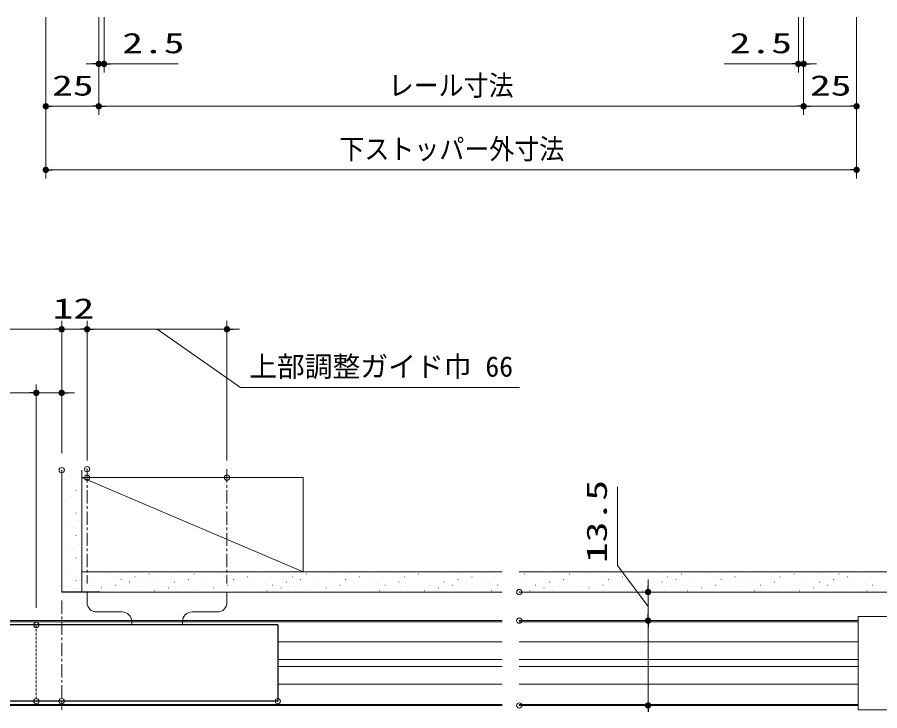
# Model space of a CAD drawing. Units: millimetres, scale not verified. Extents: x -1306 to 1306, y -607 to 607.
# Drawn here: x -668.8 to -261.7, y -339.9 to -12.7 of the extents above; entities that cross this region are included whole.
import ezdxf
from ezdxf.enums import TextEntityAlignment as Align

# ---------------------------------------------------------------- set-up
doc = ezdxf.new("R2010")
doc.units = ezdxf.units.MM
doc.header["$LTSCALE"] = 5
doc.header["$PDMODE"] = 32
doc.header["$PDSIZE"] = 2.5
doc.linetypes.add('USER1', pattern=[0.375, 0.25, -0.125])
doc.linetypes.add('USER3', pattern=[2, 1.25, -0.25, 0.25, -0.25])
for name, color, linetype, lineweight in [('0-1_線(黄)', 2, 'Continuous', 15), ('0-3_ハッチング', 6, 'Continuous', 9), ('0-4_線(白)', 7, 'Continuous', 30), ('0-5_線(水)', 4, 'Continuous', 9), ('0-6_寸法線', 3, 'Continuous', 13), ('0-7_0', 3, 'Continuous', 25), ('0-8_DEFPOINTS', 7, 'Continuous', 5), ('0-A_中心線', 3, 'USER3', 9), ('0-D_点線(黄)', 2, 'USER1', 15)]:
    doc.layers.add(name, color=color, linetype=linetype, lineweight=lineweight)
doc.styles.add('ＭＳ ゴシック', font='')
doc.styles.get('ＭＳ ゴシック').set_extended_font_data('MS Gothic')

# ---------------------------------------------------------------- blocks, each defined once
blk = doc.blocks.new('_DOT')
at = {"layer": '0-7_0'}
blk.add_line((-2.5, 0), (-5, 0), dxfattribs=at)
for points in [[(0, 0), (-2.5, 0), (-2.48, 0.313)], [(0, 0), (-2.48, -0.313), (-2.5, 0)], [(0, 0), (-2.48, 0.313), (-2.421, 0.622)], [(0, 0), (-2.421, -0.622), (-2.48, -0.313)], [(0, 0), (-2.421, 0.622), (-2.324, 0.92)], [(0, 0), (-2.324, -0.92), (-2.421, -0.622)], [(0, 0), (-2.324, 0.92), (-2.191, 1.204)], [(0, 0), (-2.191, -1.204), (-2.324, -0.92)], [(0, 0), (-2.191, 1.204), (-2.023, 1.469)], [(0, 0), (-2.023, -1.469), (-2.191, -1.204)], [(0, 0), (-2.023, 1.469), (-1.822, 1.711)], [(0, 0), (-1.822, -1.711), (-2.023, -1.469)], [(0, 0), (-1.822, 1.711), (-1.594, 1.926)], [(0, 0), (-1.594, -1.926), (-1.822, -1.711)], [(0, 0), (-1.594, 1.926), (-1.34, 2.111)], [(0, 0), (-1.34, -2.111), (-1.594, -1.926)], [(0, 0), (-1.34, 2.111), (-1.064, 2.262)], [(0, 0), (-1.064, -2.262), (-1.34, -2.111)], [(0, 0), (-1.064, 2.262), (-0.773, 2.378)], [(0, 0), (-0.773, -2.378), (-1.064, -2.262)], [(0, 0), (-0.773, 2.378), (-0.468, 2.456)], [(0, 0), (-0.468, -2.456), (-0.773, -2.378)], [(0, 0), (-0.468, 2.456), (-0.157, 2.495)], [(0, 0), (-0.157, -2.495), (-0.468, -2.456)], [(0, 0), (-0.157, 2.495), (0.157, 2.495)], [(0, 0), (0.157, -2.495), (-0.157, -2.495)], [(0, 0), (0.157, 2.495), (0.468, 2.456)], [(0, 0), (0.468, 2.456), (0.773, 2.378)], [(0, 0), (0.773, 2.378), (1.064, 2.262)], [(0, 0), (1.064, 2.262), (1.34, 2.111)], [(0, 0), (1.34, 2.111), (1.594, 1.926)], [(0, 0), (1.594, 1.926), (1.822, 1.711)], [(0, 0), (1.822, 1.711), (2.023, 1.469)], [(0, 0), (2.023, 1.469), (2.191, 1.204)], [(0, 0), (2.191, 1.204), (2.324, 0.92)], [(0, 0), (2.324, 0.92), (2.421, 0.622)], [(0, 0), (2.421, 0.622), (2.48, 0.313)], [(0, 0), (2.48, 0.313), (2.5, 0)], [(0, 0), (0.468, -2.456), (0.157, -2.495)], [(0, 0), (0.773, -2.378), (0.468, -2.456)], [(0, 0), (1.064, -2.262), (0.773, -2.378)], [(0, 0), (1.34, -2.111), (1.064, -2.262)], [(0, 0), (1.594, -1.926), (1.34, -2.111)], [(0, 0), (1.822, -1.711), (1.594, -1.926)], [(0, 0), (2.023, -1.469), (1.822, -1.711)], [(0, 0), (2.191, -1.204), (2.023, -1.469)], [(0, 0), (2.324, -0.92), (2.191, -1.204)], [(0, 0), (2.421, -0.622), (2.324, -0.92)], [(0, 0), (2.48, -0.313), (2.421, -0.622)], [(0, 0), (2.5, 0), (2.48, -0.313)]]:
    blk.add_solid(points, dxfattribs=at)

msp = doc.modelspace()

# ---------------------------------------------------------------- linework, layer by layer
at = {"layer": '0-1_線(黄)'}
for p, q in [((-647.867, -283.888), (-647.867, -226.388)), ((-638.367, -283.888), (-638.367, -226.388)), ((-638.367, -229.888), (-533.867, -229.888)), ((-638.367, -274.388), (-439.868, -274.388)), ((-431.868, -274.388), (-232.868, -274.388)), ((-647.867, -283.888), (-439.868, -283.888)), ((-635.867, -288.788), (-635.867, -283.888)), ((-569.867, -288.788), (-569.867, -283.888)), ((-431.868, -283.888), (-232.615, -283.888)), ((-631.367, -293.288), (-630.267, -293.288)), ((-630.267, -293.288), (-619.327, -293.288)), ((-574.367, -293.288), (-586.327, -293.288)), ((-614.827, -297.788), (-614.827, -299.388)), ((-590.827, -297.788), (-590.827, -299.388))]:
    msp.add_line(p, q, dxfattribs=at)
msp.add_lwpolyline([(-638.367, -229.888), (-533.867, -274.388), (-533.867, -229.888)], dxfattribs=at)
for centre, start, end in [((-631.367, -288.788), 180, 270), ((-574.367, -288.788), 270, 0), ((-619.327, -297.788), 0, 90), ((-586.327, -297.788), 90, 180)]:
    msp.add_arc(centre, 4.5, start, end, dxfattribs=at)
at = {"layer": '0-3_ハッチング'}
for p, q in [((-647.761, -226.753), (-647.711, -226.753)), ((-646.435, -230.73), (-646.385, -230.73)), ((-643.784, -228.079), (-643.734, -228.079)), ((-642.458, -232.056), (-642.408, -232.056)), ((-639.806, -229.405), (-639.756, -229.405)), ((-645.11, -234.708), (-645.06, -234.708)), ((-641.132, -236.034), (-641.082, -236.034)), ((-638.481, -233.382), (-638.431, -233.382)), ((-647.761, -237.36), (-647.711, -237.36)), ((-643.784, -238.685), (-643.734, -238.685)), ((-639.806, -240.011), (-639.756, -240.011)), ((-646.435, -241.337), (-646.385, -241.337)), ((-642.458, -242.663), (-642.408, -242.663)), ((-638.481, -243.989), (-638.431, -243.989)), ((-647.761, -247.966), (-647.711, -247.966)), ((-645.11, -245.314), (-645.06, -245.314)), ((-641.132, -246.64), (-641.082, -246.64)), ((-646.435, -251.944), (-646.385, -251.944)), ((-643.784, -249.292), (-643.734, -249.292)), ((-639.806, -250.618), (-639.756, -250.618)), ((-645.11, -255.921), (-645.06, -255.921)), ((-642.458, -253.269), (-642.408, -253.269)), ((-638.481, -254.595), (-638.431, -254.595)), ((-647.761, -258.573), (-647.711, -258.573)), ((-643.784, -259.899), (-643.734, -259.899)), ((-641.132, -257.247), (-641.082, -257.247)), ((-646.435, -262.55), (-646.385, -262.55)), ((-642.458, -263.876), (-642.408, -263.876)), ((-639.806, -261.224), (-639.756, -261.224)), ((-645.11, -266.528), (-645.06, -266.528)), ((-641.132, -267.853), (-641.082, -267.853)), ((-638.481, -265.202), (-638.431, -265.202)), ((-647.761, -269.179), (-647.711, -269.179)), ((-643.784, -270.505), (-643.734, -270.505)), ((-639.806, -271.831), (-639.756, -271.831)), ((-646.435, -273.157), (-646.385, -273.157)), ((-642.458, -274.483), (-642.408, -274.483)), ((-638.481, -275.808), (-638.431, -275.808)), ((-634.503, -276.634), (-634.453, -276.634)), ((-627.874, -275.308), (-627.824, -275.308)), ((-623.896, -276.634), (-623.846, -276.634)), ((-617.267, -275.308), (-617.217, -275.308)), ((-613.29, -276.634), (-613.24, -276.634)), ((-606.661, -275.308), (-606.611, -275.308)), ((-602.683, -276.634), (-602.633, -276.634)), ((-596.054, -275.308), (-596.004, -275.308)), ((-592.077, -276.634), (-592.027, -276.634)), ((-585.448, -275.308), (-585.398, -275.308)), ((-581.47, -276.634), (-581.42, -276.634)), ((-574.841, -275.308), (-574.791, -275.308)), ((-570.863, -276.634), (-570.813, -276.634)), ((-564.234, -275.308), (-564.184, -275.308)), ((-560.257, -276.634), (-560.207, -276.634)), ((-553.628, -275.308), (-553.578, -275.308)), ((-549.65, -276.634), (-549.6, -276.634)), ((-543.021, -275.308), (-542.971, -275.308)), ((-539.044, -276.634), (-538.994, -276.634)), ((-532.414, -275.308), (-532.364, -275.308)), ((-528.437, -276.634), (-528.387, -276.634)), ((-521.808, -275.308), (-521.758, -275.308)), ((-517.83, -276.634), (-517.78, -276.634)), ((-511.201, -275.308), (-511.151, -275.308)), ((-507.224, -276.634), (-507.174, -276.634)), ((-500.595, -275.308), (-500.545, -275.308)), ((-496.617, -276.634), (-496.567, -276.634)), ((-489.988, -275.308), (-489.938, -275.308)), ((-486.011, -276.634), (-485.961, -276.634)), ((-479.381, -275.308), (-479.331, -275.308)), ((-475.404, -276.634), (-475.354, -276.634)), ((-468.775, -275.308), (-468.725, -275.308)), ((-464.797, -276.634), (-464.747, -276.634)), ((-458.168, -275.308), (-458.118, -275.308)), ((-454.191, -276.634), (-454.141, -276.634)), ((-447.562, -275.308), (-447.512, -275.308)), ((-443.584, -276.634), (-443.534, -276.634)), ((-429.481, -275.308), (-429.431, -275.308)), ((-425.503, -276.634), (-425.453, -276.634)), ((-418.874, -275.308), (-418.824, -275.308)), ((-414.897, -276.634), (-414.847, -276.634)), ((-408.268, -275.308), (-408.218, -275.308)), ((-404.29, -276.634), (-404.24, -276.634)), ((-397.661, -275.308), (-397.611, -275.308)), ((-393.684, -276.634), (-393.634, -276.634)), ((-387.054, -275.308), (-387.004, -275.308)), ((-383.077, -276.634), (-383.027, -276.634)), ((-376.448, -275.308), (-376.398, -275.308)), ((-372.47, -276.634), (-372.42, -276.634)), ((-365.841, -275.308), (-365.791, -275.308)), ((-361.864, -276.634), (-361.814, -276.634)), ((-355.235, -275.308), (-355.185, -275.308)), ((-351.257, -276.634), (-351.207, -276.634)), ((-344.628, -275.308), (-344.578, -275.308)), ((-340.651, -276.634), (-340.601, -276.634)), ((-334.021, -275.308), (-333.971, -275.308)), ((-330.044, -276.634), (-329.994, -276.634)), ((-323.415, -275.308), (-323.365, -275.308)), ((-319.437, -276.634), (-319.387, -276.634)), ((-312.808, -275.308), (-312.758, -275.308)), ((-308.831, -276.634), (-308.781, -276.634)), ((-302.202, -275.308), (-302.152, -275.308)), ((-298.224, -276.634), (-298.174, -276.634)), ((-291.595, -275.308), (-291.545, -275.308)), ((-287.618, -276.634), (-287.568, -276.634)), ((-280.988, -275.308), (-280.938, -275.308)), ((-277.011, -276.634), (-276.961, -276.634)), ((-270.382, -275.308), (-270.332, -275.308)), ((-266.404, -276.634), (-266.354, -276.634)), ((-647.761, -279.786), (-647.711, -279.786)), ((-645.11, -277.134), (-645.06, -277.134)), ((-641.132, -278.46), (-641.082, -278.46)), ((-637.155, -279.286), (-637.105, -279.286)), ((-633.177, -280.612), (-633.127, -280.612)), ((-630.526, -277.96), (-630.476, -277.96)), ((-626.548, -279.286), (-626.498, -279.286)), ((-622.571, -280.612), (-622.521, -280.612)), ((-619.919, -277.96), (-619.869, -277.96)), ((-615.941, -279.286), (-615.891, -279.286)), ((-611.964, -280.612), (-611.914, -280.612)), ((-609.312, -277.96), (-609.262, -277.96)), ((-605.335, -279.286), (-605.285, -279.286)), ((-601.357, -280.612), (-601.307, -280.612)), ((-598.706, -277.96), (-598.656, -277.96)), ((-594.728, -279.286), (-594.678, -279.286)), ((-590.751, -280.612), (-590.701, -280.612)), ((-588.099, -277.96), (-588.049, -277.96)), ((-584.122, -279.286), (-584.072, -279.286)), ((-580.144, -280.612), (-580.094, -280.612)), ((-577.493, -277.96), (-577.443, -277.96)), ((-573.515, -279.286), (-573.465, -279.286)), ((-569.538, -280.612), (-569.488, -280.612)), ((-566.886, -277.96), (-566.836, -277.96)), ((-562.908, -279.286), (-562.858, -279.286)), ((-558.931, -280.612), (-558.881, -280.612)), ((-556.279, -277.96), (-556.229, -277.96)), ((-552.302, -279.286), (-552.252, -279.286)), ((-548.324, -280.612), (-548.274, -280.612)), ((-545.673, -277.96), (-545.623, -277.96)), ((-541.695, -279.286), (-541.645, -279.286)), ((-537.718, -280.612), (-537.668, -280.612)), ((-535.066, -277.96), (-535.016, -277.96)), ((-531.089, -279.286), (-531.039, -279.286)), ((-527.111, -280.612), (-527.061, -280.612)), ((-524.46, -277.96), (-524.41, -277.96)), ((-520.482, -279.286), (-520.432, -279.286)), ((-516.505, -280.612), (-516.455, -280.612)), ((-513.853, -277.96), (-513.803, -277.96)), ((-509.875, -279.286), (-509.825, -279.286)), ((-505.898, -280.612), (-505.848, -280.612)), ((-503.246, -277.96), (-503.196, -277.96)), ((-499.269, -279.286), (-499.219, -279.286)), ((-495.291, -280.612), (-495.241, -280.612)), ((-492.64, -277.96), (-492.59, -277.96)), ((-488.662, -279.286), (-488.612, -279.286)), ((-484.685, -280.612), (-484.635, -280.612)), ((-482.033, -277.96), (-481.983, -277.96)), ((-478.056, -279.286), (-478.006, -279.286)), ((-474.078, -280.612), (-474.028, -280.612)), ((-471.427, -277.96), (-471.377, -277.96)), ((-467.449, -279.286), (-467.399, -279.286)), ((-463.472, -280.612), (-463.422, -280.612)), ((-460.82, -277.96), (-460.77, -277.96)), ((-456.842, -279.286), (-456.792, -279.286)), ((-452.865, -280.612), (-452.815, -280.612)), ((-450.213, -277.96), (-450.163, -277.96)), ((-446.236, -279.286), (-446.186, -279.286)), ((-442.258, -280.612), (-442.208, -280.612)), ((-428.155, -279.286), (-428.105, -279.286)), ((-424.178, -280.612), (-424.128, -280.612)), ((-421.526, -277.96), (-421.476, -277.96)), ((-417.548, -279.286), (-417.498, -279.286)), ((-413.571, -280.612), (-413.521, -280.612)), ((-410.919, -277.96), (-410.869, -277.96)), ((-406.942, -279.286), (-406.892, -279.286)), ((-402.964, -280.612), (-402.914, -280.612)), ((-400.313, -277.96), (-400.263, -277.96)), ((-396.335, -279.286), (-396.285, -279.286)), ((-392.358, -280.612), (-392.308, -280.612)), ((-389.706, -277.96), (-389.656, -277.96)), ((-385.729, -279.286), (-385.679, -279.286)), ((-381.751, -280.612), (-381.701, -280.612)), ((-379.1, -277.96), (-379.05, -277.96)), ((-375.122, -279.286), (-375.072, -279.286)), ((-371.145, -280.612), (-371.095, -280.612)), ((-368.493, -277.96), (-368.443, -277.96)), ((-364.515, -279.286), (-364.465, -279.286)), ((-360.538, -280.612), (-360.488, -280.612)), ((-357.886, -277.96), (-357.836, -277.96)), ((-353.909, -279.286), (-353.859, -279.286)), ((-349.931, -280.612), (-349.881, -280.612)), ((-347.28, -277.96), (-347.23, -277.96)), ((-343.302, -279.286), (-343.252, -279.286)), ((-339.325, -280.612), (-339.275, -280.612)), ((-336.673, -277.96), (-336.623, -277.96)), ((-332.696, -279.286), (-332.646, -279.286)), ((-328.718, -280.612), (-328.668, -280.612)), ((-326.067, -277.96), (-326.017, -277.96)), ((-322.089, -279.286), (-322.039, -279.286)), ((-318.112, -280.612), (-318.062, -280.612)), ((-315.46, -277.96), (-315.41, -277.96)), ((-311.482, -279.286), (-311.432, -279.286)), ((-307.505, -280.612), (-307.455, -280.612)), ((-304.853, -277.96), (-304.803, -277.96)), ((-300.876, -279.286), (-300.826, -279.286)), ((-296.898, -280.612), (-296.848, -280.612)), ((-294.247, -277.96), (-294.197, -277.96)), ((-290.269, -279.286), (-290.219, -279.286)), ((-286.292, -280.612), (-286.242, -280.612)), ((-283.64, -277.96), (-283.59, -277.96)), ((-279.663, -279.286), (-279.613, -279.286)), ((-275.685, -280.612), (-275.635, -280.612)), ((-273.033, -277.96), (-272.983, -277.96)), ((-269.056, -279.286), (-269.006, -279.286)), ((-265.079, -280.612), (-265.029, -280.612)), ((-262.427, -277.96), (-262.377, -277.96)), ((-646.435, -283.763), (-646.385, -283.763)), ((-643.784, -281.112), (-643.734, -281.112)), ((-639.806, -282.438), (-639.756, -282.438)), ((-635.829, -283.263), (-635.779, -283.263)), ((-629.2, -281.938), (-629.15, -281.938)), ((-625.222, -283.263), (-625.172, -283.263)), ((-618.593, -281.938), (-618.543, -281.938)), ((-614.616, -283.263), (-614.566, -283.263)), ((-607.987, -281.938), (-607.937, -281.938)), ((-604.009, -283.263), (-603.959, -283.263)), ((-597.38, -281.938), (-597.33, -281.938)), ((-593.402, -283.263), (-593.352, -283.263)), ((-586.773, -281.938), (-586.723, -281.938)), ((-582.796, -283.263), (-582.746, -283.263)), ((-576.167, -281.938), (-576.117, -281.938)), ((-572.189, -283.263), (-572.139, -283.263)), ((-565.56, -281.938), (-565.51, -281.938)), ((-561.583, -283.263), (-561.533, -283.263)), ((-554.954, -281.938), (-554.904, -281.938)), ((-550.976, -283.263), (-550.926, -283.263)), ((-544.347, -281.938), (-544.297, -281.938)), ((-540.369, -283.263), (-540.319, -283.263)), ((-533.74, -281.938), (-533.69, -281.938)), ((-529.763, -283.263), (-529.713, -283.263)), ((-523.134, -281.938), (-523.084, -281.938)), ((-519.156, -283.263), (-519.106, -283.263)), ((-512.527, -281.938), (-512.477, -281.938)), ((-508.55, -283.263), (-508.5, -283.263)), ((-501.921, -281.938), (-501.871, -281.938)), ((-497.943, -283.263), (-497.893, -283.263)), ((-491.314, -281.938), (-491.264, -281.938)), ((-487.336, -283.263), (-487.286, -283.263)), ((-480.707, -281.938), (-480.657, -281.938)), ((-476.73, -283.263), (-476.68, -283.263)), ((-470.101, -281.938), (-470.051, -281.938)), ((-466.123, -283.263), (-466.073, -283.263)), ((-459.494, -281.938), (-459.444, -281.938)), ((-455.517, -283.263), (-455.467, -283.263)), ((-448.888, -281.938), (-448.838, -281.938)), ((-444.91, -283.263), (-444.86, -283.263)), ((-430.807, -281.938), (-430.757, -281.938)), ((-426.829, -283.263), (-426.779, -283.263)), ((-420.2, -281.938), (-420.15, -281.938)), ((-416.223, -283.263), (-416.173, -283.263)), ((-409.593, -281.938), (-409.543, -281.938)), ((-405.616, -283.263), (-405.566, -283.263)), ((-398.987, -281.938), (-398.937, -281.938)), ((-395.009, -283.263), (-394.959, -283.263)), ((-388.38, -281.938), (-388.33, -281.938)), ((-384.403, -283.263), (-384.353, -283.263)), ((-377.774, -281.938), (-377.724, -281.938)), ((-373.796, -283.263), (-373.746, -283.263)), ((-367.167, -281.938), (-367.117, -281.938)), ((-363.19, -283.263), (-363.14, -283.263)), ((-356.56, -281.938), (-356.51, -281.938)), ((-352.583, -283.263), (-352.533, -283.263)), ((-345.954, -281.938), (-345.904, -281.938)), ((-341.976, -283.263), (-341.926, -283.263)), ((-335.347, -281.938), (-335.297, -281.938)), ((-331.37, -283.263), (-331.32, -283.263)), ((-324.741, -281.938), (-324.691, -281.938)), ((-320.763, -283.263), (-320.713, -283.263)), ((-314.134, -281.938), (-314.084, -281.938)), ((-310.157, -283.263), (-310.107, -283.263)), ((-303.527, -281.938), (-303.477, -281.938)), ((-299.55, -283.263), (-299.5, -283.263)), ((-292.921, -281.938), (-292.871, -281.938)), ((-288.943, -283.263), (-288.893, -283.263)), ((-282.314, -281.938), (-282.264, -281.938)), ((-278.337, -283.263), (-278.287, -283.263)), ((-271.708, -281.938), (-271.658, -281.938)), ((-267.73, -283.263), (-267.68, -283.263))]:
    msp.add_line(p, q, dxfattribs=at)
at = {"layer": '0-4_線(白)'}
for p, q in [((-629.867, -283.888), (-647.867, -283.888)), ((-545.863, -299.388), (-751.365, -299.388)), ((-545.863, -299.388), (-545.863, -335.388)), ((-545.863, -335.388), (-751.365, -335.388))]:
    msp.add_line(p, q, dxfattribs=at)
at = {"layer": '0-5_線(水)'}
for p, q in [((-271.867, -295.388), (-271.867, -339.388)), ((-271.867, -295.388), (-232.867, -295.388)), ((-614.827, -297.388), (-751.365, -297.388)), ((-439.868, -297.888), (-751.365, -297.888)), ((-439.868, -297.388), (-667.167, -297.388)), ((-271.867, -297.388), (-431.868, -297.388)), ((-271.867, -297.888), (-431.868, -297.888)), ((-545.823, -307.388), (-439.868, -307.388)), ((-431.868, -307.388), (-271.867, -307.388)), ((-545.823, -315.788), (-439.868, -315.788)), ((-431.868, -315.788), (-271.867, -315.788)), ((-545.823, -318.988), (-439.868, -318.988)), ((-431.868, -318.988), (-271.867, -318.988)), ((-545.823, -327.388), (-439.868, -327.388)), ((-431.868, -327.388), (-271.867, -327.388)), ((-439.868, -336.888), (-751.365, -336.888)), ((-439.868, -337.388), (-751.365, -337.388)), ((-271.867, -336.888), (-431.868, -336.888)), ((-271.867, -337.388), (-431.868, -337.388)), ((-271.867, -339.388), (-232.867, -339.388))]:
    msp.add_line(p, q, dxfattribs=at)
at = {"layer": '0-6_寸法線'}
for p, q in [((-655.366, -12.684), (-655.366, -58.684)), ((-655.366, -12.684), (-655.366, -88.684)), ((-630.366, -12.684), (-630.366, -58.684)), ((-630.366, -12.684), (-630.366, -38.684)), ((-630.366, -12.684), (-630.366, -58.684)), ((-627.866, -12.684), (-627.866, -38.684)), ((-300.12, -12.684), (-300.12, -38.684)), ((-297.62, -12.684), (-297.62, -58.684)), ((-297.62, -12.684), (-297.62, -58.684)), ((-297.62, -12.684), (-297.62, -38.684)), ((-272.62, -12.684), (-272.62, -58.684)), ((-272.62, -12.684), (-272.62, -88.684)), ((-633.366, -34.684), (-636.366, -34.684)), ((-630.366, -34.684), (-627.866, -34.684)), ((-624.866, -34.684), (-592.913, -34.684)), ((-303.12, -34.684), (-335.072, -34.684)), ((-297.62, -34.684), (-300.12, -34.684)), ((-294.62, -34.684), (-291.62, -34.684)), ((-633.366, -54.684), (-652.366, -54.684)), ((-300.62, -54.684), (-627.366, -54.684)), ((-275.62, -54.684), (-294.62, -54.684)), ((-275.62, -84.684), (-652.366, -84.684)), ((-647.867, -218.388), (-647.867, -155.888)), ((-647.867, -218.388), (-647.867, -155.888)), ((-635.867, -217.888), (-635.867, -155.888)), ((-635.867, -221.888), (-635.867, -155.888)), ((-569.867, -221.888), (-569.867, -155.888)), ((-924.867, -159.888), (-650.867, -159.888)), ((-650.867, -159.888), (-653.867, -159.888)), ((-647.867, -159.888), (-635.867, -159.888)), ((-638.867, -159.888), (-641.867, -159.888)), ((-635.867, -159.888), (-569.867, -159.888)), ((-635.867, -159.888), (-569.867, -159.888)), ((-632.867, -159.888), (-629.867, -159.888)), ((-566.867, -159.888), (-563.867, -159.888)), ((-659.867, -291.388), (-659.867, -185.888)), ((-659.867, -291.388), (-659.867, -185.888)), ((-647.867, -218.388), (-647.867, -185.888)), ((-924.867, -189.888), (-662.867, -189.888)), ((-662.867, -189.888), (-739.486, -189.888)), ((-647.867, -189.888), (-659.867, -189.888)), ((-644.867, -189.888), (-641.867, -189.888)), ((-371.067, -280.888), (-371.067, -277.888)), ((-423.868, -283.888), (-367.067, -283.888)), ((-371.067, -297.388), (-371.067, -283.888)), ((-371.067, -297.388), (-371.067, -283.888)), ((-371.067, -294.388), (-371.067, -291.388)), ((-423.868, -297.388), (-367.067, -297.388)), ((-423.868, -297.388), (-367.067, -297.388)), ((-371.067, -297.388), (-371.067, -337.388)), ((-371.067, -300.388), (-371.067, -303.388)), ((-423.868, -337.388), (-367.067, -337.388))]:
    msp.add_line(p, q, dxfattribs=at)
for points in [[(-602.867, -159.888), (-563.407, -187.305), (-431.788, -187.305)], [(-371.067, -290.638), (-385.471, -271.355), (-385.471, -234.308)]]:
    msp.add_lwpolyline(points, dxfattribs=at)
at = {"layer": '0-8_DEFPOINTS'}
for p in [(-630.366, -34.684), (-300.12, -34.684), (-655.366, -54.684), (-630.366, -54.684), (-297.62, -54.684), (-655.366, -84.684), (-647.867, -159.888), (-635.867, -159.888), (-569.867, -159.888), (-659.867, -189.888), (-647.867, -189.888), (-647.867, -226.388), (-635.867, -225.888), (-635.867, -229.888), (-569.867, -229.888), (-431.868, -283.888), (-431.868, -297.388), (-431.868, -297.388), (-371.067, -297.388), (-659.867, -299.388), (-659.867, -335.388), (-647.867, -335.388), (-545.863, -335.388), (-431.868, -337.388), (-371.067, -337.388)]:
    msp.add_point(p, dxfattribs=at)
at = {"layer": '0-A_中心線'}
for p, q in [((-635.867, -225.888), (-635.867, -279.888)), ((-569.867, -225.888), (-569.867, -279.888)), ((-647.867, -287.888), (-647.867, -339.388))]:
    msp.add_line(p, q, dxfattribs=at)
at = {"layer": '0-D_点線(黄)'}
msp.add_line((-659.867, -299.388), (-659.867, -335.388), dxfattribs=at)

# ---------------------------------------------------------------- block references
at = {"layer": '0-6_寸法線', "xscale": 0.6, "yscale": 0.6}
for p in [(-630.366, -34.684), (-300.12, -34.684), (-630.366, -54.684), (-297.62, -54.684), (-272.62, -54.684), (-272.62, -84.684), (-647.867, -159.888), (-647.867, -159.888), (-635.867, -159.888), (-659.867, -189.888), (-659.867, -189.888)]:
    msp.add_blockref('_DOT', p, dxfattribs=at)
for p, rotation in [((-627.866, -34.684), 180), ((-297.62, -34.684), 180), ((-655.366, -54.684), 180), ((-630.366, -54.684), 180), ((-297.62, -54.684), 180), ((-655.366, -84.684), 180), ((-635.867, -159.888), 180), ((-569.867, -159.888), 180), ((-647.867, -189.888), 180), ((-371.067, -283.888), 270), ((-371.067, -297.388), 270), ((-371.067, -297.388), 90), ((-371.067, -337.388), 90)]:
    msp.add_blockref('_DOT', p, dxfattribs=dict(at, rotation=rotation))

# ---------------------------------------------------------------- texts
at = {"layer": '0-6_寸法線', "style": 'ＭＳ ゴシック'}
for s, width, p in [('2.5', 1.5, (-619.294, -32.534)), ('2.5', 1.5, (-332.501, -32.534)), ('25', 1.5, (-652.39, -52.534)), ('レール寸法', 0.9, (-493.516, -52.534)), ('25', 1.5, (-294.644, -52.534)), ('下ストッパー外寸法', 0.9, (-516.766, -82.534)), ('12', 1.5, (-652.105, -157.738))]:
    msp.add_text(s, height=9.604, dxfattribs=dict(at, width=width)).set_placement(p, align=Align.BOTTOM_LEFT)
msp.add_text('上部調整ガイド巾 66', height=9.621, dxfattribs=at).set_placement((-559.407, -185.155), align=Align.BOTTOM_LEFT)
at = {"layer": '0-6_寸法線', "style": 'ＭＳ ゴシック', "width": 1.5}
msp.add_text('13.5', height=9.604, rotation=90, dxfattribs=at).set_placement((-387.62, -270.212), align=Align.BOTTOM_LEFT)

doc.saveas('drawing.dxf')
